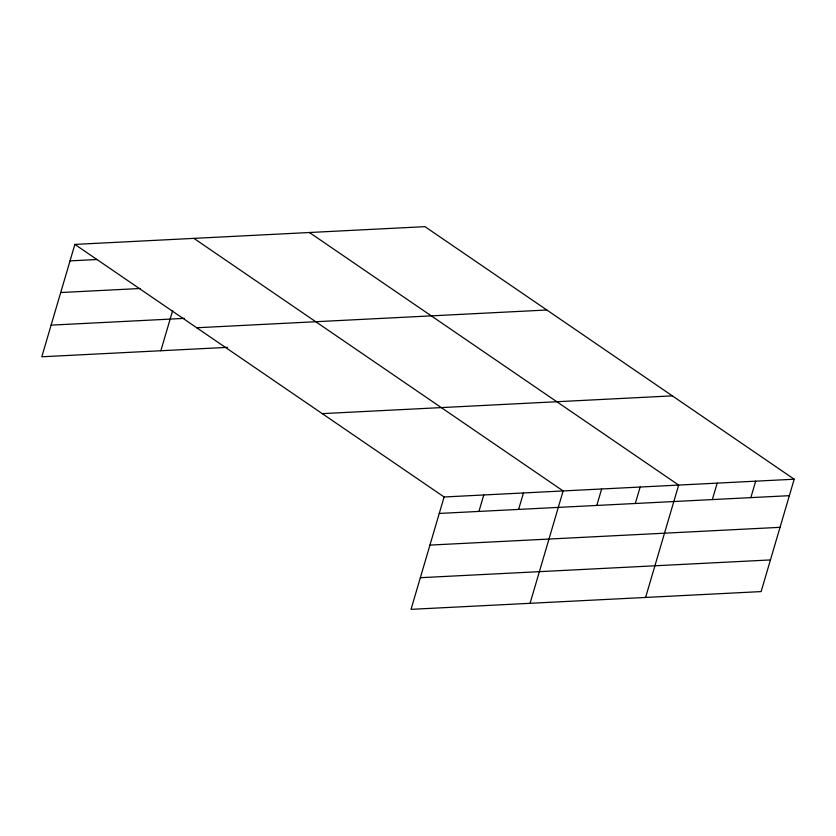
<?xml version="1.0" encoding="UTF-8"?>
<svg xmlns="http://www.w3.org/2000/svg" width="836" height="836" viewBox="0 0 836 836"><rect width="100%" height="100%" fill="white"/><g stroke="black" fill="none" stroke-linecap="round" stroke-linejoin="round"><path stroke-width="1.25" d="M794.2 479.216L444.104 496.981L411.03 609.35L761.126 591.585L794.2 479.216L424.97 226.65L74.874 244.415L41.8 356.784L227.58 347.358M160.836 350.744L172.634 310.647M478.934 511.433L483.783 494.964M518.613 509.417L523.461 492.947M530.066 603.31L563.14 490.941L193.9 238.375M596.799 505.446L601.648 488.987M635.308 503.491L640.157 487.033M645.601 597.447L678.665 485.079L309.435 232.512M712.335 499.583L717.183 483.124M750.843 497.629L755.692 481.17M70.025 260.884L96.903 259.515M60.714 292.527L140.072 288.504M51.111 325.141L184.265 318.38M196.721 327.764L546.817 309.999M322.257 413.632L672.353 395.867M439.255 513.44L789.351 495.675M429.944 545.093L780.04 527.328M420.351 577.697L770.447 559.932M74.874 244.415L444.104 496.981"/></g></svg>
